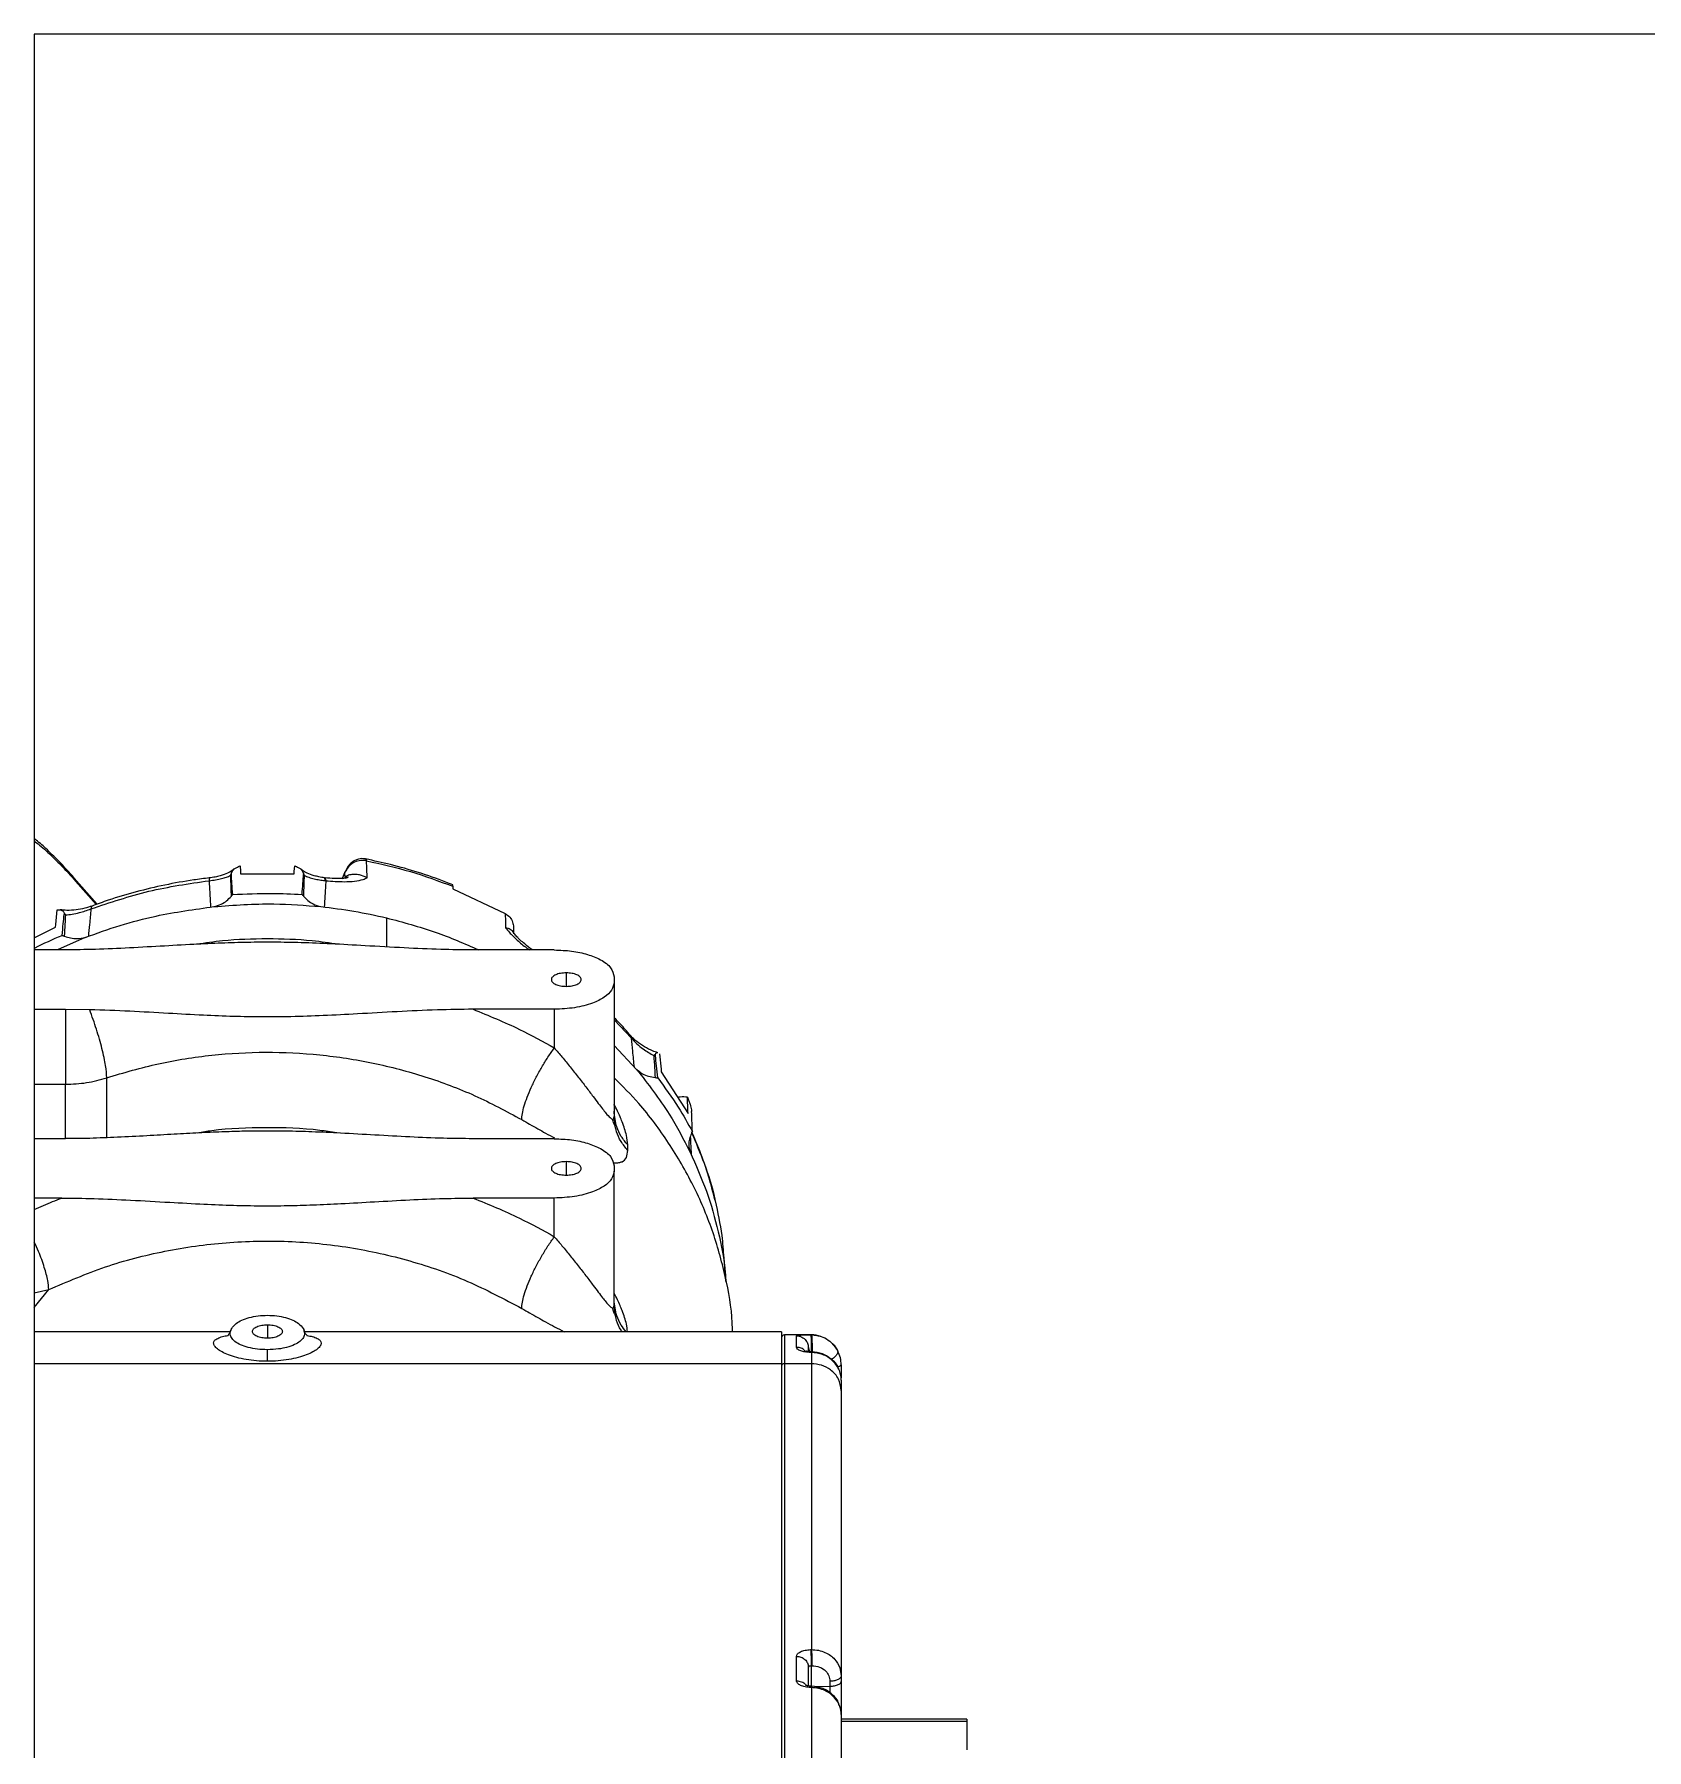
# Model space of a CAD drawing. Header units: millimetres. Extents: x 169 to 14583, y -399 to 10804.
# Drawn here: x 7082.3 to 7352, y 2912.3 to 3199.2 of the extents above; entities that cross this region are included whole.
import ezdxf

# ---------------------------------------------------------------- set-up
doc = ezdxf.new("R2010")
doc.units = ezdxf.units.MM
doc.header["$LTSCALE"] = 35

msp = doc.modelspace()

# ---------------------------------------------------------------- linework, layer by layer
at = {"color": 7, "linetype": 'Continuous', "lineweight": 18}
for p, q in [((7515.279, 3199.159), (7082.279, 3199.159)), ((7082.279, 3199.159), (7082.279, 2595.469)), ((7116.702, 3060.076), (7116.779, 3059.153)), ((7116.779, 3059.153), (7116.779, 3058.734)), ((7116.779, 3058.734), (7125.779, 3058.734)), ((7125.779, 3059.153), (7125.856, 3060.076)), ((7125.779, 3058.734), (7125.779, 3059.153)), ((7133.978, 3058.38), (7133.708, 3057.891)), ((7133.887, 3058.147), (7134.235, 3058.96)), ((7134.102, 3058.649), (7133.985, 3058.391)), ((7134.235, 3058.96), (7134.432, 3059.28)), ((7134.539, 3059.616), (7134.255, 3058.988)), ((7134.258, 3058.126), (7134.527, 3058.385)), ((7134.583, 3059.593), (7134.432, 3059.28)), ((7088.954, 3058.035), (7089.198, 3057.531)), ((7092.801, 3053.682), (7088.963, 3058.059)), ((7089.198, 3057.531), (7092.627, 3053.62)), ((7130.85, 3057.996), (7130.918, 3058.083)), ((7130.918, 3058.083), (7131.048, 3057.611)), ((7152.279, 3056.686), (7152.279, 3056.226)), ((7152.279, 3056.226), (7161.044, 3052.117)), ((7085.854, 3050.288), (7086.127, 3052.748)), ((7082.279, 3048.031), (7085.836, 3049.864)), ((7085.836, 3049.864), (7085.854, 3050.288)), ((7141.208, 3051.394), (7141.208, 3046.536)), ((7162.516, 3048.717), (7162.479, 3049.893)), ((7090.783, 3048.116), (7086.144, 3046.029)), ((7086.884, 3046.029), (7082.279, 3046.029)), ((7169.279, 3046.029), (7155.673, 3046.029)), ((7171.279, 3042.195), (7171.279, 3039.94)), ((7179.279, 3041.519), (7179.279, 3040.617)), ((7179.279, 3040.617), (7179.279, 3018.176)), ((7087.515, 3036.083), (7082.279, 3036.083)), ((7091.552, 3036.039), (7087.515, 3036.083)), ((7169.279, 3036.106), (7155.673, 3036.106)), ((7169.279, 3036.106), (7169.279, 3029.641)), ((7179.279, 3034.355), (7182.184, 3031.259)), ((7179.279, 3030.074), (7183.041, 3026.053)), ((7186.859, 3028.659), (7187.137, 3026.067)), ((7094.405, 3014.627), (7094.405, 3024.656)), ((7187.137, 3026.067), (7187.167, 3025.632)), ((7187.167, 3025.632), (7191.667, 3018.676)), ((7082.279, 3023.563), (7087.515, 3023.563)), ((7087.515, 3014.478), (7087.515, 3023.563)), ((7191.637, 3019.111), (7191.555, 3021.4)), ((7191.637, 3019.111), (7191.448, 3019.014)), ((7191.667, 3018.676), (7191.637, 3019.111)), ((7082.279, 3014.478), (7087.515, 3014.478)), ((7091.552, 3014.522), (7087.515, 3014.478)), ((7169.279, 3014.455), (7155.673, 3014.455)), ((7181.551, 3012.511), (7181.551, 3013.414)), ((7171.279, 3010.621), (7171.279, 3008.366)), ((7179.279, 3009.945), (7179.279, 3009.043)), ((7179.279, 2986.603), (7179.279, 3009.043)), ((7086.884, 3004.532), (7082.279, 3004.532)), ((7169.279, 3004.532), (7155.673, 3004.532)), ((7169.279, 2998.067), (7169.279, 3004.532)), ((7197.997, 2990.572), (7197.689, 2994.533)), ((7082.279, 2986.208), (7084.705, 2989.217)), ((7082.279, 2988.659), (7084.705, 2989.217)), ((7115.053, 2982.183), (7082.279, 2982.183)), ((7121.279, 2983.346), (7121.279, 2981.091)), ((7207.279, 2982.183), (7127.501, 2982.183)), ((7212.279, 2981.659), (7207.779, 2981.659)), ((7207.779, 2981.528), (7207.779, 2981.498)), ((7212.279, 2981.654), (7213.22, 2981.532)), ((7211.779, 2979.505), (7211.906, 2979.023)), ((7212.148, 2978.713), (7212.183, 2978.824)), ((7212.279, 2978.711), (7212.279, 2976.829)), ((7212.324, 2978.808), (7212.315, 2978.83)), ((7207.279, 2976.816), (7082.279, 2976.816)), ((7207.279, 2976.816), (7207.279, 2873.222)), ((7207.779, 2976.829), (7207.779, 2873.222)), ((7212.279, 2976.829), (7207.779, 2976.829)), ((7212.279, 2976.829), (7212.279, 2929.017)), ((7217.279, 2976.663), (7217.279, 2974.444)), ((7217.279, 2972.366), (7217.279, 2924.625)), ((7209.779, 2923.805), (7209.779, 2927.888)), ((7212.148, 2929.014), (7212.279, 2929.017)), ((7212.383, 2926.331), (7212.252, 2926.328)), ((7212.252, 2926.328), (7212.252, 2922.919)), ((7211.779, 2922.933), (7211.779, 2926.103)), ((7215.383, 2923.725), (7215.383, 2922.832)), ((7217.037, 2925.991), (7217.279, 2924.625)), ((7217.279, 2924.625), (7217.279, 2923.733)), ((7212.148, 2922.679), (7212.185, 2922.871)), ((7212.279, 2922.676), (7212.148, 2922.679)), ((7212.279, 2922.676), (7212.279, 2888.422)), ((7215.383, 2922.832), (7212.894, 2922.773)), ((7215.383, 2922.832), (7215.383, 2921.659)), ((7217.279, 2918.143), (7217.279, 2884.03)), ((7238.279, 2917.368), (7217.279, 2917.368)), ((7217.279, 2917.046), (7238.279, 2917.046)), ((7238.279, 2917.046), (7238.279, 2912.279))]:
    msp.add_line(p, q, dxfattribs=at)
at = {"color": 7, "linetype": 'Continuous', "lineweight": 18, "flags": 128}
for points in [[(7137.957, 3058.101), (7137.906, 3059.689), (7137.866, 3060.936)], [(7161.044, 3052.117), (7161.085, 3050.791), (7161.118, 3049.75)], [(7212.148, 2981.654), (7212.221, 2981.654), (7212.279, 2981.654)], [(7212.279, 2978.711), (7212.205, 2978.712), (7212.148, 2978.713)], [(7216.536, 2979.288), (7216.169, 2979.808), (7215.794, 2980.222)]]:
    msp.add_lwpolyline(points, dxfattribs=at)
at = {"color": 7, "linetype": 'Continuous', "lineweight": 18}
for centre, radius, start, end in [((7207.779, 2981.166), 0.5, 90, 180), ((7212.279, 2976.666), 5, 71.4874, 90), ((7212.279, 2976.666), 5, 25.54499, 31.62529)]:
    msp.add_arc(centre, radius, start, end, dxfattribs=at)
for points, knots in [([(7088.973, 3058.05), (7088.107, 3059.012), (7086.497, 3060.798), (7084.302, 3062.914), (7082.948, 3064.141), (7082.318, 3064.621), (7082.279, 3064.651)], [0, 0, 0, 0, 0.3810198, 0.7081941, 0.9817633, 1, 1, 1, 1]), ([(7082.279, 3064.204), (7082.322, 3064.176), (7082.983, 3063.75), (7084.524, 3062.376), (7086.8, 3060.198), (7088.398, 3058.421), (7089.198, 3057.531)], [0, 0, 0, 0, 0.0230195, 0.3471354, 0.6730723, 1, 1, 1, 1]), ([(7137.789, 3061.2), (7137.731, 3061.217), (7137.317, 3061.345), (7136.652, 3061.273), (7135.904, 3061.015), (7135.351, 3060.661), (7134.853, 3060.175), (7134.626, 3059.762), (7134.509, 3059.551)], [0, 0, 0, 0, 0.0452956, 0.3271348, 0.4809149, 0.6452078, 0.8187584, 1, 1, 1, 1]), ([(7152.282, 3056.925), (7151.897, 3057.081), (7150.02, 3057.84), (7146.559, 3059.016), (7142.077, 3060.307), (7139.093, 3060.942), (7137.702, 3061.238)], [0, 0, 0, 0, 0.08232447, 0.40174745, 0.72123424, 1, 1, 1, 1]), ([(7137.866, 3060.936), (7137.86, 3061.09), (7137.853, 3061.27), (7137.794, 3061.199), (7137.785, 3061.189)], [0, 0, 0, 0, 0.8522069, 1, 1, 1, 1]), ([(7111.509, 3057.609), (7111.887, 3057.655), (7112.669, 3057.75), (7113.651, 3057.962), (7114.478, 3058.204), (7114.873, 3058.381), (7115.077, 3058.472)], [0, 0, 0, 0, 0.2242673, 0.4647417, 0.7244412, 1, 1, 1, 1]), ([(7111.576, 3058.074), (7111.576, 3058.074), (7111.525, 3058.167), (7111.517, 3057.888), (7111.509, 3057.609)], [0, 0, 0, 0, 0.0007273, 1, 1, 1, 1]), ([(7115.671, 3059.523), (7115.58, 3059.45), (7115.335, 3059.253), (7114.614, 3058.855), (7113.6, 3058.474), (7112.522, 3058.206), (7111.896, 3058.119), (7111.576, 3058.074)], [0, 0, 0, 0, 0.1491068, 0.4026944, 0.6860122, 0.8392358, 1, 1, 1, 1]), ([(7115.274, 3058.926), (7115.233, 3058.844), (7115.159, 3058.699), (7115.102, 3058.541), (7115.077, 3058.472)], [0, 0, 0, 0, 0.56, 1, 1, 1, 1]), ([(7115.077, 3058.472), (7115.107, 3058.508), (7115.162, 3058.571), (7115.218, 3058.633), (7115.243, 3058.661)], [0, 0, 0, 0, 0.5596346, 1, 1, 1, 1]), ([(7115.077, 3058.472), (7115.101, 3057.822), (7115.144, 3056.662), (7115.189, 3055.5), (7115.208, 3054.989)], [0, 0, 0, 0, 0.56, 1, 1, 1, 1]), ([(7115.243, 3058.661), (7115.242, 3058.71), (7115.241, 3058.798), (7115.264, 3058.887), (7115.274, 3058.926)], [0, 0, 0, 0, 0.5644904, 1, 1, 1, 1]), ([(7115.476, 3055.299), (7115.431, 3055.918), (7115.351, 3057.039), (7115.276, 3058.159), (7115.243, 3058.661)], [0, 0, 0, 0, 0.5526918, 1, 1, 1, 1]), ([(7115.274, 3058.926), (7115.386, 3059.146), (7115.549, 3059.465), (7116.137, 3059.848), (7116.508, 3059.998), (7116.702, 3060.076)], [0, 0, 0, 0, 0.5140245, 0.7460516, 1, 1, 1, 1]), ([(7125.856, 3060.076), (7126.051, 3059.997), (7126.425, 3059.846), (7127.01, 3059.463), (7127.172, 3059.144), (7127.283, 3058.926)], [0, 0, 0, 0, 0.2557728, 0.4894538, 1, 1, 1, 1]), ([(7130.819, 3058.094), (7130.51, 3058.141), (7129.905, 3058.234), (7128.871, 3058.503), (7127.9, 3058.877), (7127.209, 3059.263), (7126.973, 3059.453), (7126.886, 3059.523)], [0, 0, 0, 0, 0.1610414, 0.3146051, 0.5986155, 0.8527273, 1, 1, 1, 1]), ([(7127.081, 3055.299), (7127.126, 3055.921), (7127.207, 3057.041), (7127.281, 3058.162), (7127.314, 3058.661)], [0, 0, 0, 0, 0.5549095, 1, 1, 1, 1]), ([(7127.283, 3058.926), (7127.295, 3058.876), (7127.317, 3058.787), (7127.315, 3058.7), (7127.314, 3058.661)], [0, 0, 0, 0, 0.5554376, 1, 1, 1, 1]), ([(7127.481, 3058.472), (7127.448, 3058.56), (7127.391, 3058.717), (7127.316, 3058.862), (7127.283, 3058.926)], [0, 0, 0, 0, 0.56, 1, 1, 1, 1]), ([(7127.314, 3058.661), (7127.346, 3058.626), (7127.402, 3058.564), (7127.457, 3058.5), (7127.481, 3058.472)], [0, 0, 0, 0, 0.560364, 1, 1, 1, 1]), ([(7127.349, 3054.989), (7127.374, 3055.64), (7127.418, 3056.801), (7127.462, 3057.962), (7127.481, 3058.472)], [0, 0, 0, 0, 0.56, 1, 1, 1, 1]), ([(7127.481, 3058.472), (7127.702, 3058.374), (7128.131, 3058.182), (7128.994, 3057.941), (7129.929, 3057.748), (7130.587, 3057.665), (7130.906, 3057.624)], [0, 0, 0, 0, 0.30659376, 0.59349763, 0.80279559, 1, 1, 1, 1]), ([(7134.527, 3058.385), (7134.431, 3058.338), (7134.278, 3058.262), (7134.24, 3058.517), (7134.237, 3058.812), (7134.235, 3058.96)], [0, 0, 0, 0, 0.4516482, 0.7233051, 1, 1, 1, 1]), ([(7134.321, 3057.958), (7134.454, 3058.076), (7134.614, 3058.217), (7134.79, 3058.232), (7134.793, 3058.212), (7134.758, 3058.18), (7134.684, 3058.138), (7134.582, 3058.1), (7134.54, 3058.084)], [0, 0, 0, 0, 0.5669691, 0.6790381, 0.7707194, 0.8262877, 0.9294554, 1, 1, 1, 1]), ([(7137.866, 3060.936), (7137.539, 3060.971), (7136.855, 3061.044), (7135.829, 3060.743), (7134.937, 3060.148), (7134.598, 3059.565), (7134.432, 3059.28)], [0, 0, 0, 0, 0.2335636, 0.4880774, 0.7491222, 1, 1, 1, 1]), ([(7137.957, 3058.101), (7137.531, 3058.29), (7136.823, 3058.605), (7135.889, 3058.675), (7135.071, 3058.616), (7134.733, 3058.473), (7134.527, 3058.385)], [0, 0, 0, 0, 0.2805412, 0.4672329, 0.673991, 1, 1, 1, 1]), ([(7111.576, 3058.074), (7110.699, 3057.965), (7108.193, 3057.654), (7104.096, 3056.921), (7099.326, 3055.788), (7095.274, 3054.581), (7092.841, 3053.703), (7091.934, 3053.376)], [0, 0, 0, 0, 0.1304275, 0.3723783, 0.6143591, 0.8563232, 1, 1, 1, 1]), ([(7111.509, 3057.609), (7111.557, 3056.782), (7111.643, 3055.305), (7111.734, 3053.828), (7111.774, 3053.179)], [0, 0, 0, 0, 0.5599987, 1, 1, 1, 1]), ([(7115.208, 3054.989), (7115.257, 3055.048), (7115.344, 3055.153), (7115.435, 3055.254), (7115.476, 3055.299)], [0, 0, 0, 0, 0.5599958, 1, 1, 1, 1]), ([(7115.476, 3055.299), (7117.643, 3055.401), (7121.512, 3055.584), (7125.38, 3055.386), (7127.081, 3055.299)], [0, 0, 0, 0, 0.55997334, 1, 1, 1, 1]), ([(7127.081, 3055.299), (7127.133, 3055.242), (7127.224, 3055.141), (7127.311, 3055.036), (7127.349, 3054.989)], [0, 0, 0, 0, 0.5599958, 1, 1, 1, 1]), ([(7130.779, 3058.069), (7130.806, 3058.062), (7130.868, 3058.047), (7130.893, 3057.777), (7130.906, 3057.624)], [0, 0, 0, 0, 0.4334828, 1, 1, 1, 1]), ([(7131.048, 3057.611), (7131, 3056.778), (7130.915, 3055.3), (7130.823, 3053.823), (7130.783, 3053.179)], [0, 0, 0, 0, 0.56368454, 1, 1, 1, 1]), ([(7130.906, 3057.624), (7130.933, 3057.621), (7130.98, 3057.616), (7131.027, 3057.612), (7131.048, 3057.611)], [0, 0, 0, 0, 0.56066666, 1, 1, 1, 1]), ([(7134.54, 3058.083), (7134.532, 3058.081), (7134.514, 3058.077), (7134.253, 3058.024), (7133.617, 3057.963), (7132.445, 3057.955), (7131.456, 3058.038), (7130.916, 3058.083)], [0, 0, 0, 0, 0.07732, 0.1717318, 0.3942422, 0.6696874, 1, 1, 1, 1]), ([(7131.048, 3057.611), (7132.1, 3057.527), (7133.809, 3057.391), (7135.887, 3057.513), (7137.188, 3057.741), (7137.744, 3058.001), (7137.957, 3058.101)], [0, 0, 0, 0, 0.3816169, 0.6201522, 0.8545598, 1, 1, 1, 1]), ([(7152.279, 3056.686), (7152.279, 3056.834), (7152.28, 3056.996), (7152.279, 3056.924), (7152.279, 3056.918)], [0, 0, 0, 0, 0.9074463, 1, 1, 1, 1]), ([(7086.127, 3052.748), (7086.283, 3052.751), (7086.584, 3052.756), (7087.053, 3052.628), (7087.177, 3052.39), (7087.262, 3052.227)], [0, 0, 0, 0, 0.2527534, 0.4866422, 1, 1, 1, 1]), ([(7091.932, 3053.375), (7091.531, 3053.241), (7090.66, 3052.95), (7089.181, 3052.695), (7087.752, 3052.61), (7086.972, 3052.71), (7086.611, 3052.756)], [0, 0, 0, 0, 0.2124441, 0.4622826, 0.7511549, 1, 1, 1, 1]), ([(7087.541, 3051.887), (7087.89, 3051.924), (7088.565, 3051.994), (7089.686, 3052.23), (7090.777, 3052.529), (7091.435, 3052.769), (7091.755, 3052.885)], [0, 0, 0, 0, 0.3075183, 0.5944181, 0.8031261, 1, 1, 1, 1]), ([(7090.783, 3048.116), (7092.723, 3048.813), (7096.6, 3050.205), (7103.775, 3052.09), (7109.089, 3052.823), (7112.337, 3053.271)], [0, 0, 0, 0, 0.2801882, 0.5600267, 1, 1, 1, 1]), ([(7091.755, 3052.885), (7091.675, 3052.022), (7091.533, 3050.49), (7091.386, 3048.957), (7091.322, 3048.288)], [0, 0, 0, 0, 0.5636927, 1, 1, 1, 1]), ([(7091.947, 3053.343), (7091.903, 3053.331), (7091.79, 3053.299), (7091.768, 3053.042), (7091.755, 3052.885)], [0, 0, 0, 0, 0.3871903, 1, 1, 1, 1]), ([(7112.337, 3053.271), (7112.746, 3053.389), (7113.51, 3053.612), (7114.492, 3054.219), (7114.97, 3054.732), (7115.208, 3054.989)], [0, 0, 0, 0, 0.3644277, 0.6822457, 1, 1, 1, 1]), ([(7112.337, 3053.271), (7115.677, 3053.521), (7121.641, 3053.967), (7127.598, 3053.483), (7130.22, 3053.271)], [0, 0, 0, 0, 0.5598669, 1, 1, 1, 1]), ([(7127.349, 3054.989), (7127.575, 3054.744), (7128.028, 3054.255), (7128.996, 3053.633), (7129.777, 3053.402), (7130.22, 3053.271)], [0, 0, 0, 0, 0.3023538, 0.6046314, 1, 1, 1, 1]), ([(7086.928, 3048.472), (7086.995, 3049.12), (7087.114, 3050.289), (7087.229, 3051.455), (7087.279, 3051.973)], [0, 0, 0, 0, 0.5549606, 1, 1, 1, 1]), ([(7087.262, 3052.227), (7087.271, 3052.183), (7087.288, 3052.103), (7087.282, 3052.013), (7087.279, 3051.973)], [0, 0, 0, 0, 0.5554029, 1, 1, 1, 1]), ([(7087.541, 3051.887), (7087.491, 3051.956), (7087.403, 3052.077), (7087.305, 3052.181), (7087.262, 3052.227)], [0, 0, 0, 0, 0.56, 1, 1, 1, 1]), ([(7087.279, 3051.973), (7087.329, 3051.958), (7087.416, 3051.93), (7087.503, 3051.9), (7087.541, 3051.887)], [0, 0, 0, 0, 0.560335, 1, 1, 1, 1]), ([(7087.333, 3048.323), (7087.372, 3048.989), (7087.442, 3050.178), (7087.511, 3051.365), (7087.541, 3051.887)], [0, 0, 0, 0, 0.56, 1, 1, 1, 1]), ([(7141.208, 3051.394), (7143.956, 3050.665), (7149.268, 3049.256), (7154.242, 3047.08), (7156.643, 3046.029)], [0, 0, 0, 0, 0.5174716, 1, 1, 1, 1]), ([(7161.044, 3052.117), (7161.32, 3051.929), (7161.879, 3051.547), (7162.357, 3050.717), (7162.42, 3050.129), (7162.45, 3049.857)], [0, 0, 0, 0, 0.342524, 0.6958055, 1, 1, 1, 1]), ([(7161.118, 3049.75), (7161.401, 3049.688), (7161.878, 3049.584), (7162.111, 3049.351), (7162.205, 3049.256)], [0, 0, 0, 0, 0.5943557, 1, 1, 1, 1]), ([(7161.118, 3049.75), (7161.325, 3049.488), (7161.855, 3048.817), (7163.067, 3047.665), (7164.242, 3046.653), (7164.958, 3046.143), (7165.117, 3046.029)], [0, 0, 0, 0, 0.2154796, 0.5523794, 0.9006027, 1, 1, 1, 1]), ([(7082.279, 3046.288), (7082.319, 3046.311), (7083.806, 3047.137), (7085.389, 3047.814), (7086.928, 3048.472)], [0, 0, 0, 0, 0.0274532, 1, 1, 1, 1]), ([(7155.673, 3046.029), (7153.878, 3046.049), (7150.035, 3046.09), (7144.019, 3046.37), (7137.898, 3046.718), (7132.161, 3047.041), (7127.078, 3047.247), (7122.419, 3047.334), (7117.979, 3047.305), (7113.509, 3047.176), (7108.653, 3046.947), (7103.269, 3046.639), (7097.548, 3046.318), (7092.055, 3046.081), (7088.519, 3046.046), (7086.884, 3046.029)], [0, 0, 0, 0, 0.0779882, 0.166883, 0.2624896, 0.3459943, 0.4179748, 0.48409, 0.5484442, 0.6107069, 0.6785724, 0.7605013, 0.8464207, 0.9289943, 1, 1, 1, 1]), ([(7086.928, 3048.472), (7087.004, 3048.446), (7087.141, 3048.399), (7087.274, 3048.346), (7087.333, 3048.323)], [0, 0, 0, 0, 0.55999576, 1, 1, 1, 1]), ([(7087.333, 3048.323), (7087.666, 3048.212), (7088.333, 3047.99), (7089.52, 3047.884), (7090.326, 3048.032), (7090.783, 3048.116)], [0, 0, 0, 0, 0.3023524, 0.6046287, 1, 1, 1, 1]), ([(7133.153, 3046.972), (7131.693, 3047.183), (7127.765, 3047.749), (7121.279, 3047.934), (7114.803, 3047.749), (7110.885, 3047.185), (7109.436, 3046.976)], [0, 0, 0, 0, 0.1859965, 0.5006687, 0.8153409, 1, 1, 1, 1]), ([(7165.579, 3046.029), (7165.552, 3046.048), (7165.117, 3046.356), (7164.427, 3046.926), (7163.639, 3047.62), (7163.127, 3048.122), (7162.709, 3048.583), (7162.396, 3048.974), (7162.249, 3049.205), (7162.235, 3049.259), (7162.231, 3049.277)], [0, 0, 0, 0, 0.0183557, 0.2971153, 0.4912753, 0.6196728, 0.7678204, 0.8553191, 0.952378, 1, 1, 1, 1]), ([(7169.279, 3046.029), (7170.256, 3045.992), (7172.21, 3045.916), (7174.896, 3045.325), (7177.212, 3044.385), (7178.931, 3043.077), (7179.163, 3042.038), (7179.279, 3041.519)], [0, 0, 0, 0, 0.1867813, 0.3735626, 0.560344, 0.780172, 1, 1, 1, 1]), ([(7171.279, 3042.195), (7170.951, 3042.178), (7170.297, 3042.144), (7169.465, 3041.884), (7168.909, 3041.511), (7168.714, 3041.068), (7168.909, 3040.624), (7169.465, 3040.252), (7170.297, 3039.991), (7170.951, 3039.957), (7171.279, 3039.94)], [0, 0, 0, 0, 0.125, 0.25, 0.375, 0.5, 0.625, 0.75, 0.875, 1, 1, 1, 1]), ([(7171.279, 3039.94), (7171.606, 3039.957), (7172.26, 3039.991), (7173.092, 3040.252), (7173.648, 3040.624), (7173.844, 3041.068), (7173.648, 3041.511), (7173.092, 3041.884), (7172.26, 3042.144), (7171.606, 3042.178), (7171.279, 3042.195)], [0, 0, 0, 0, 0.125, 0.25, 0.375, 0.5, 0.625, 0.75, 0.875, 1, 1, 1, 1]), ([(7179.279, 3040.617), (7179.195, 3040.176), (7179.029, 3039.294), (7177.717, 3038.083), (7175.632, 3037.038), (7172.733, 3036.263), (7170.43, 3036.158), (7169.279, 3036.106)], [0, 0, 0, 0, 0.1867813, 0.3735626, 0.560344, 0.780172, 1, 1, 1, 1]), ([(7155.673, 3036.106), (7153.684, 3036.082), (7149.434, 3036.032), (7142.997, 3035.709), (7136.645, 3035.341), (7130.739, 3035.028), (7125.377, 3034.839), (7120.371, 3034.798), (7115.481, 3034.887), (7110.291, 3035.1), (7104.508, 3035.421), (7098.184, 3035.797), (7093.787, 3035.957), (7091.552, 3036.039)], [0, 0, 0, 0, 0.0926534, 0.1979836, 0.3014512, 0.3910453, 0.4750004, 0.5518651, 0.6241261, 0.7028802, 0.7945819, 0.8955341, 1, 1, 1, 1]), ([(7155.673, 3036.106), (7158.299, 3035.043), (7162.988, 3033.143), (7167.356, 3030.711), (7169.279, 3029.641)], [0, 0, 0, 0, 0.55988596, 1, 1, 1, 1]), ([(7182.012, 3031.724), (7181.466, 3032.361), (7180.592, 3033.379), (7179.637, 3034.336), (7179.279, 3034.695)], [0, 0, 0, 0, 0.6245725, 1, 1, 1, 1]), ([(7169.279, 3029.641), (7169.71, 3029.136), (7170.631, 3028.056), (7171.968, 3026.43), (7173.306, 3024.75), (7174.589, 3023.084), (7175.701, 3021.614), (7176.613, 3020.391), (7177.317, 3019.47), (7177.985, 3018.627), (7178.49, 3018.064), (7178.845, 3017.778), (7179.065, 3017.683), (7179.241, 3017.745), (7179.266, 3018.036), (7179.279, 3018.176)], [0, 0, 0, 0, 0.0883128, 0.188898, 0.2939876, 0.4019572, 0.5134355, 0.5981588, 0.6735663, 0.7384662, 0.8305454, 0.8699486, 0.9053545, 0.9545075, 1, 1, 1, 1]), ([(7182.184, 3031.259), (7182.169, 3031.437), (7182.153, 3031.627), (7182.014, 3031.713), (7182.005, 3031.718)], [0, 0, 0, 0, 0.937741, 1, 1, 1, 1]), ([(7186.585, 3028.842), (7186.293, 3028.938), (7185.562, 3029.18), (7184.347, 3029.795), (7183.254, 3030.535), (7182.478, 3031.211), (7182.166, 3031.555), (7182.01, 3031.727)], [0, 0, 0, 0, 0.1790966, 0.4483623, 0.7224822, 0.8608568, 1, 1, 1, 1]), ([(7182.67, 3026.443), (7182.579, 3027.337), (7182.415, 3028.945), (7182.255, 3030.548), (7182.184, 3031.259)], [0, 0, 0, 0, 0.5563137, 1, 1, 1, 1]), ([(7182.184, 3031.259), (7182.475, 3030.945), (7183.079, 3030.29), (7184.415, 3029.226), (7185.334, 3028.697), (7185.916, 3028.362)], [0, 0, 0, 0, 0.2522202, 0.5258037, 1, 1, 1, 1]), ([(7186.201, 3028.566), (7186.148, 3028.533), (7186.054, 3028.474), (7185.958, 3028.396), (7185.916, 3028.362)], [0, 0, 0, 0, 0.56, 1, 1, 1, 1]), ([(7185.916, 3028.362), (7185.959, 3027.677), (7186.035, 3026.455), (7186.111, 3025.232), (7186.144, 3024.693)], [0, 0, 0, 0, 0.56, 1, 1, 1, 1]), ([(7185.916, 3028.362), (7185.969, 3028.354), (7186.065, 3028.34), (7186.161, 3028.324), (7186.203, 3028.317)], [0, 0, 0, 0, 0.5596342, 1, 1, 1, 1]), ([(7186.203, 3028.317), (7186.199, 3028.369), (7186.192, 3028.461), (7186.198, 3028.534), (7186.201, 3028.566)], [0, 0, 0, 0, 0.5644904, 1, 1, 1, 1]), ([(7186.201, 3028.566), (7186.232, 3028.725), (7186.274, 3028.936), (7186.506, 3028.816), (7186.564, 3028.786)], [0, 0, 0, 0, 0.75233539, 1, 1, 1, 1]), ([(7186.578, 3024.641), (7186.508, 3025.32), (7186.381, 3026.547), (7186.258, 3027.77), (7186.203, 3028.317)], [0, 0, 0, 0, 0.5526918, 1, 1, 1, 1]), ([(7199.077, 2982.183), (7199.069, 2982.685), (7199.021, 2985.795), (7197.963, 2991.521), (7195.846, 2999.226), (7192.651, 3006.71), (7188.515, 3013.799), (7184.071, 3019.848), (7180.683, 3023.245), (7179.279, 3024.653)], [0, 0, 0, 0, 0.0321015, 0.1988778, 0.369054, 0.5392302, 0.7094064, 0.8795826, 1, 1, 1, 1]), ([(7183.041, 3026.053), (7184.953, 3023.597), (7188.368, 3019.21), (7190.878, 3014.364), (7191.982, 3012.231)], [0, 0, 0, 0, 0.55986688, 1, 1, 1, 1]), ([(7183.041, 3026.053), (7183.36, 3025.797), (7183.958, 3025.317), (7185.038, 3024.862), (7185.775, 3024.749), (7186.144, 3024.693)], [0, 0, 0, 0, 0.3644277, 0.6822457, 1, 1, 1, 1]), ([(7186.144, 3024.693), (7186.225, 3024.685), (7186.37, 3024.67), (7186.515, 3024.65), (7186.578, 3024.641)], [0, 0, 0, 0, 0.5599958, 1, 1, 1, 1]), ([(7186.578, 3024.641), (7187.761, 3023.018), (7189.873, 3020.118), (7191.615, 3017.03), (7192.381, 3015.671)], [0, 0, 0, 0, 0.5599733, 1, 1, 1, 1]), ([(7191.555, 3021.4), (7191.167, 3021.432), (7190.679, 3021.472), (7190.059, 3021.377), (7189.932, 3021.357)], [0, 0, 0, 0, 0.7949147, 1, 1, 1, 1]), ([(7191.555, 3021.4), (7191.639, 3021.188), (7191.801, 3020.78), (7192.059, 3020.003), (7192.146, 3019.577), (7192.206, 3019.284)], [0, 0, 0, 0, 0.2527517, 0.486638, 1, 1, 1, 1]), ([(7181.551, 3013.414), (7181.512, 3013.929), (7181.452, 3014.724), (7181.057, 3016.108), (7180.682, 3017.156), (7180.266, 3018.164), (7179.826, 3019.117), (7179.489, 3019.805), (7179.286, 3020.178), (7179.279, 3020.191)], [0, 0, 0, 0, 0.296746, 0.4577352, 0.6259456, 0.7384271, 0.8615814, 0.995115, 1, 1, 1, 1]), ([(7181.551, 3013.414), (7181.173, 3013.877), (7180.417, 3014.803), (7179.512, 3016.707), (7179.367, 3018.179), (7179.279, 3019.079)], [0, 0, 0, 0, 0.28027991, 0.56055982, 1, 1, 1, 1]), ([(7181.551, 3012.511), (7181.156, 3012.999), (7180.376, 3013.96), (7179.496, 3015.875), (7179.36, 3017.318), (7179.279, 3018.176)], [0, 0, 0, 0, 0.2945073, 0.5803274, 1, 1, 1, 1]), ([(7192.206, 3019.284), (7192.214, 3019.224), (7192.23, 3019.116), (7192.236, 3019.026), (7192.238, 3018.987)], [0, 0, 0, 0, 0.555438, 1, 1, 1, 1]), ([(7192.381, 3015.671), (7192.355, 3016.283), (7192.309, 3017.386), (7192.26, 3018.494), (7192.238, 3018.987)], [0, 0, 0, 0, 0.5549095, 1, 1, 1, 1]), ([(7155.673, 3014.455), (7154.023, 3014.472), (7150.495, 3014.507), (7145.026, 3014.745), (7139.297, 3015.063), (7133.845, 3015.378), (7128.887, 3015.608), (7124.475, 3015.733), (7120.562, 3015.755), (7116.971, 3015.704), (7113.485, 3015.595), (7109.711, 3015.426), (7105.544, 3015.196), (7101.002, 3014.935), (7096.294, 3014.681), (7093.099, 3014.574), (7091.552, 3014.522)], [0, 0, 0, 0, 0.07689215, 0.16433366, 0.25572645, 0.34582134, 0.42036173, 0.48789019, 0.55168108, 0.60253425, 0.65522981, 0.71443597, 0.77917012, 0.85078008, 0.92772918, 1, 1, 1, 1]), ([(7132.858, 3015.415), (7131.921, 3015.57), (7128.016, 3016.217), (7121.007, 3016.355), (7114.151, 3016.187), (7110.401, 3015.547), (7109.617, 3015.414)], [0, 0, 0, 0, 0.1223234, 0.5098682, 0.897413, 1, 1, 1, 1]), ([(7163.824, 3017.65), (7164.268, 3017.394), (7165.171, 3016.872), (7166.506, 3016.121), (7167.906, 3015.347), (7168.827, 3014.854), (7169.324, 3014.588)], [0, 0, 0, 0, 0.2326384, 0.473542, 0.7157867, 1, 1, 1, 1]), ([(7179.439, 3016.583), (7179.37, 3016.691), (7179.233, 3016.908), (7179.088, 3017.504), (7179.016, 3017.801)], [0, 0, 0, 0, 0.5006685, 1, 1, 1, 1]), ([(7192.214, 3015.31), (7192.09, 3015.012), (7191.841, 3014.417), (7191.722, 3013.358), (7191.888, 3012.639), (7191.982, 3012.231)], [0, 0, 0, 0, 0.30235245, 0.60462868, 1, 1, 1, 1]), ([(7192.381, 3015.671), (7192.351, 3015.603), (7192.299, 3015.481), (7192.24, 3015.362), (7192.214, 3015.31)], [0, 0, 0, 0, 0.5599958, 1, 1, 1, 1]), ([(7192.222, 3015.502), (7192.951, 3013.791), (7194.501, 3010.152), (7195.751, 3006.295), (7196.155, 3004.16), (7196.174, 3004.06)], [0, 0, 0, 0, 0.45818149, 0.97456717, 1, 1, 1, 1]), ([(7196.155, 3004.214), (7195.811, 3005.552), (7195.097, 3008.327), (7193.78, 3012.128), (7192.713, 3014.546), (7192.25, 3015.594)], [0, 0, 0, 0, 0.3451463, 0.7161632, 1, 1, 1, 1]), ([(7169.279, 3014.455), (7170.256, 3014.418), (7172.21, 3014.343), (7174.896, 3013.751), (7177.212, 3012.811), (7178.931, 3011.503), (7179.163, 3010.464), (7179.279, 3009.945)], [0, 0, 0, 0, 0.1867813, 0.3735626, 0.560344, 0.780172, 1, 1, 1, 1]), ([(7179.069, 3010.487), (7179.147, 3010.473), (7179.524, 3010.409), (7180.051, 3010.438), (7180.799, 3010.637), (7181.416, 3011.185), (7181.507, 3012.081), (7181.551, 3012.511)], [0, 0, 0, 0, 0.04913676, 0.23695609, 0.40208861, 0.71249309, 1, 1, 1, 1]), ([(7192.023, 3014.785), (7192.042, 3014.413), (7192.094, 3013.4), (7192.143, 3012.389), (7192.175, 3011.75)], [0, 0, 0, 0, 0.3667283, 1, 1, 1, 1]), ([(7171.279, 3010.621), (7170.951, 3010.604), (7170.297, 3010.571), (7169.465, 3010.31), (7168.909, 3009.937), (7168.714, 3009.494), (7168.909, 3009.05), (7169.465, 3008.678), (7170.297, 3008.417), (7170.951, 3008.383), (7171.279, 3008.366)], [0, 0, 0, 0, 0.125, 0.25, 0.375, 0.5, 0.625, 0.75, 0.875, 1, 1, 1, 1]), ([(7171.279, 3008.366), (7171.606, 3008.383), (7172.26, 3008.417), (7173.092, 3008.678), (7173.648, 3009.05), (7173.844, 3009.494), (7173.648, 3009.937), (7173.092, 3010.31), (7172.26, 3010.571), (7171.606, 3010.604), (7171.279, 3010.621)], [0, 0, 0, 0, 0.125, 0.25, 0.375, 0.5, 0.625, 0.75, 0.875, 1, 1, 1, 1]), ([(7191.982, 3012.231), (7192.951, 3010.06), (7194.888, 3005.724), (7196.763, 2998.927), (7197.789, 2993.958), (7197.924, 2991.257), (7197.943, 2990.882)], [0, 0, 0, 0, 0.3168638, 0.6329501, 0.949041, 1, 1, 1, 1]), ([(7179.279, 3009.043), (7179.195, 3008.602), (7179.029, 3007.72), (7177.717, 3006.509), (7175.632, 3005.464), (7172.733, 3004.689), (7170.43, 3004.584), (7169.279, 3004.532)], [0, 0, 0, 0, 0.1867813, 0.3735626, 0.560344, 0.780172, 1, 1, 1, 1]), ([(7082.279, 3002.621), (7082.793, 3002.854), (7084.302, 3003.541), (7085.858, 3004.138), (7086.884, 3004.532)], [0, 0, 0, 0, 0.34078874, 1, 1, 1, 1]), ([(7086.884, 3004.532), (7088.68, 3004.513), (7092.522, 3004.471), (7098.538, 3004.192), (7104.659, 3003.843), (7110.397, 3003.521), (7115.48, 3003.315), (7120.139, 3003.227), (7124.578, 3003.256), (7129.048, 3003.385), (7133.905, 3003.614), (7139.288, 3003.922), (7145.009, 3004.244), (7150.502, 3004.48), (7154.039, 3004.516), (7155.673, 3004.532)], [0, 0, 0, 0, 0.0779872, 0.1668877, 0.2624943, 0.3459984, 0.4179774, 0.4840917, 0.5484452, 0.6107072, 0.6785717, 0.7604998, 0.8464197, 0.9289949, 1, 1, 1, 1]), ([(7155.673, 3004.532), (7158.299, 3003.469), (7162.988, 3001.569), (7167.356, 2999.137), (7169.279, 2998.067)], [0, 0, 0, 0, 0.55988596, 1, 1, 1, 1]), ([(7196.174, 3004.06), (7196.605, 3002.132), (7197.309, 2998.98), (7197.529, 2995.773), (7197.615, 2994.527)], [0, 0, 0, 0, 0.6112661, 1, 1, 1, 1]), ([(7169.279, 2998.067), (7169.71, 2997.562), (7170.631, 2996.482), (7171.968, 2994.856), (7173.306, 2993.176), (7174.589, 2991.51), (7175.701, 2990.04), (7176.613, 2988.817), (7177.317, 2987.896), (7177.985, 2987.053), (7178.49, 2986.491), (7178.845, 2986.204), (7179.065, 2986.109), (7179.241, 2986.171), (7179.266, 2986.462), (7179.279, 2986.603)], [0, 0, 0, 0, 0.08831282, 0.18889802, 0.29398756, 0.4019572, 0.51343548, 0.59815876, 0.67356625, 0.73846622, 0.8305454, 0.86994858, 0.90535446, 0.95450753, 1, 1, 1, 1]), ([(7084.705, 2989.217), (7084.67, 2989.693), (7084.598, 2990.682), (7083.987, 2992.918), (7083.201, 2995.178), (7082.523, 2996.638), (7082.279, 2997.164)], [0, 0, 0, 0, 0.2623613, 0.5447885, 0.8362155, 1, 1, 1, 1]), ([(7181.507, 2982.183), (7181.474, 2982.592), (7181.419, 2983.282), (7181.056, 2984.536), (7180.683, 2985.582), (7180.266, 2986.59), (7179.826, 2987.543), (7179.489, 2988.232), (7179.286, 2988.604), (7179.279, 2988.617)], [0, 0, 0, 0, 0.2501213, 0.421784, 0.6011464, 0.7210853, 0.8524046, 0.9947913, 1, 1, 1, 1]), ([(7181.293, 2982.183), (7181.008, 2982.535), (7180.348, 2983.353), (7179.516, 2985.135), (7179.369, 2986.606), (7179.279, 2987.505)], [0, 0, 0, 0, 0.2281729, 0.5287448, 1, 1, 1, 1]), ([(7180.624, 2982.183), (7180.559, 2982.268), (7180.126, 2982.835), (7179.516, 2984.312), (7179.367, 2985.748), (7179.279, 2986.603)], [0, 0, 0, 0, 0.0665796, 0.4447413, 1, 1, 1, 1]), ([(7116.053, 2983.549), (7116.348, 2983.747), (7116.938, 2984.145), (7118.222, 2984.582), (7119.692, 2984.862), (7121.279, 2984.957), (7122.865, 2984.862), (7124.336, 2984.582), (7125.619, 2984.145), (7126.209, 2983.747), (7126.504, 2983.549)], [0, 0, 0, 0, 0.1249999, 0.2499999, 0.375, 0.5, 0.625, 0.7500001, 0.8750001, 1, 1, 1, 1]), ([(7163.824, 2986.076), (7164.268, 2985.82), (7165.171, 2985.298), (7166.507, 2984.546), (7167.903, 2983.776), (7169.393, 2982.972), (7170.392, 2982.455), (7170.917, 2982.183)], [0, 0, 0, 0, 0.1768681, 0.3600202, 0.5441917, 0.7602708, 1, 1, 1, 1]), ([(7179.439, 2985.009), (7179.37, 2985.117), (7179.233, 2985.334), (7179.088, 2985.93), (7179.016, 2986.227)], [0, 0, 0, 0, 0.5006685, 1, 1, 1, 1]), ([(7121.279, 2977.233), (7120.67, 2977.248), (7119.455, 2977.276), (7117.713, 2977.508), (7116.118, 2977.851), (7114.756, 2978.292), (7113.656, 2978.786), (7112.865, 2979.302), (7112.379, 2979.81), (7112.225, 2980.289), (7112.396, 2980.72), (7112.92, 2981.086), (7113.667, 2981.369), (7114.366, 2981.495), (7114.675, 2981.551)], [0, 0, 0, 0, 0.0897953, 0.1791846, 0.2669416, 0.353691, 0.436491, 0.5185575, 0.5990547, 0.6796512, 0.7618073, 0.8454803, 0.931499, 1, 1, 1, 1]), ([(7115.147, 2982.461), (7115.138, 2982.405), (7115.092, 2982.107), (7114.829, 2981.756), (7114.626, 2981.548), (7114.673, 2981.548), (7114.687, 2981.548)], [0, 0, 0, 0, 0.1003972, 0.540155, 0.8716728, 1, 1, 1, 1]), ([(7121.279, 2979.172), (7120.714, 2979.189), (7119.591, 2979.225), (7118.052, 2979.523), (7116.75, 2979.96), (7115.783, 2980.537), (7115.176, 2981.212), (7114.998, 2981.962), (7115.239, 2982.77), (7115.771, 2983.279), (7116.053, 2983.549)], [0, 0, 0, 0, 0.1254713, 0.2494845, 0.3675552, 0.4841877, 0.6024063, 0.7232844, 0.8532873, 1, 1, 1, 1]), ([(7121.279, 2981.091), (7120.952, 2981.108), (7120.297, 2981.142), (7119.464, 2981.403), (7118.91, 2981.776), (7118.713, 2982.219), (7118.91, 2982.662), (7119.464, 2983.035), (7120.297, 2983.295), (7120.951, 2983.329), (7121.279, 2983.346)], [0, 0, 0, 0, 0.12502502, 0.2499956, 0.37498807, 0.49998826, 0.62498073, 0.74998092, 0.8748392, 1, 1, 1, 1]), ([(7126.504, 2983.549), (7126.786, 2983.281), (7127.322, 2982.773), (7127.559, 2981.963), (7127.382, 2981.212), (7126.787, 2980.549), (7125.826, 2979.973), (7124.588, 2979.545), (7123.031, 2979.236), (7121.909, 2979.195), (7121.279, 2979.172)], [0, 0, 0, 0, 0.14586668, 0.27675786, 0.39773217, 0.51594548, 0.62572735, 0.75061348, 0.85988271, 1, 1, 1, 1]), ([(7121.279, 2983.346), (7121.606, 2983.329), (7122.26, 2983.295), (7123.093, 2983.035), (7123.647, 2982.662), (7123.844, 2982.219), (7123.647, 2981.776), (7123.093, 2981.403), (7122.261, 2981.142), (7121.606, 2981.108), (7121.279, 2981.091)], [0, 0, 0, 0, 0.125025, 0.2499956, 0.3749881, 0.4999883, 0.6249807, 0.7499809, 0.8748392, 1, 1, 1, 1]), ([(7127.907, 2981.546), (7128.211, 2981.491), (7128.901, 2981.367), (7129.645, 2981.087), (7130.164, 2980.721), (7130.332, 2980.29), (7130.179, 2979.81), (7129.693, 2979.302), (7128.901, 2978.786), (7127.808, 2978.294), (7126.45, 2977.857), (7124.855, 2977.516), (7123.11, 2977.278), (7121.887, 2977.248), (7121.279, 2977.233)], [0, 0, 0, 0, 0.0672172, 0.1528758, 0.2362885, 0.3192557, 0.399989, 0.4806524, 0.5628614, 0.6458362, 0.7313881, 0.8193427, 0.9100937, 1, 1, 1, 1]), ([(7127.881, 2981.541), (7127.893, 2981.541), (7127.941, 2981.54), (7127.744, 2981.735), (7127.475, 2982.088), (7127.424, 2982.397), (7127.414, 2982.462)], [0, 0, 0, 0, 0.1091785, 0.4395396, 0.8813106, 1, 1, 1, 1]), ([(7207.279, 2982.137), (7207.279, 2982.079), (7207.279, 2981.952), (7207.279, 2980.922), (7207.279, 2979.283), (7207.279, 2977.639), (7207.279, 2976.816)], [0, 0, 0, 0, 0.2197336, 0.4795465, 0.7393549, 1, 1, 1, 1]), ([(7207.779, 2981.498), (7207.779, 2981.483), (7207.779, 2981.444), (7207.779, 2979.955), (7207.779, 2977.871), (7207.779, 2976.829)], [0, 0, 0, 0, 0.2312265, 0.6156132, 1, 1, 1, 1]), ([(7209.779, 2981.497), (7209.818, 2981.527), (7209.894, 2981.586), (7210.464, 2981.63), (7211.117, 2981.647), (7211.696, 2981.653), (7211.996, 2981.654), (7212.148, 2981.654)], [0, 0, 0, 0, 0.2786936, 0.5459093, 0.7773637, 0.8876048, 1, 1, 1, 1]), ([(7209.779, 2979.58), (7209.779, 2980.08), (7209.779, 2980.973), (7209.779, 2981.337), (7209.779, 2981.497)], [0, 0, 0, 0, 0.5599409, 1, 1, 1, 1]), ([(7209.779, 2981.497), (7210.082, 2981.457), (7210.697, 2981.375), (7211.363, 2980.801), (7211.722, 2980.139), (7211.76, 2979.708), (7211.779, 2979.505)], [0, 0, 0, 0, 0.28944443, 0.58593545, 0.80500742, 1, 1, 1, 1]), ([(7212.148, 2981.654), (7212.161, 2981.626), (7212.189, 2981.566), (7212.228, 2981.139), (7212.254, 2980.522), (7212.265, 2979.856), (7212.264, 2979.263), (7212.256, 2978.917), (7212.252, 2978.754)], [0, 0, 0, 0, 0.1699334, 0.3620962, 0.5649483, 0.7218555, 0.8683835, 1, 1, 1, 1]), ([(7212.279, 2981.654), (7212.292, 2981.626), (7212.32, 2981.566), (7212.359, 2981.14), (7212.385, 2980.522), (7212.395, 2979.856), (7212.395, 2979.263), (7212.387, 2978.918), (7212.383, 2978.754)], [0, 0, 0, 0, 0.1699232, 0.362082, 0.5649363, 0.7218479, 0.8683804, 1, 1, 1, 1]), ([(7213.22, 2981.532), (7213.339, 2981.519), (7213.906, 2981.459), (7214.828, 2981.007), (7215.926, 2980.202), (7216.418, 2979.444), (7216.675, 2979.049)], [0, 0, 0, 0, 0.079542, 0.3797364, 0.6768578, 1, 1, 1, 1]), ([(7121.279, 2977.233), (7121.279, 2977.345), (7121.279, 2977.577), (7121.279, 2978.203), (7121.279, 2978.801), (7121.279, 2979.172)], [0, 0, 0, 0, 0.2624609, 0.5427168, 1, 1, 1, 1]), ([(7212.148, 2978.713), (7211.84, 2978.732), (7211.218, 2978.77), (7210.439, 2978.98), (7209.89, 2979.266), (7209.816, 2979.474), (7209.779, 2979.58)], [0, 0, 0, 0, 0.2378288, 0.4811771, 0.7360747, 1, 1, 1, 1]), ([(7211.337, 2978.786), (7211.248, 2978.915), (7211.027, 2979.232), (7210.449, 2979.513), (7209.996, 2979.558), (7209.779, 2979.58)], [0, 0, 0, 0, 0.2595121, 0.6441773, 1, 1, 1, 1]), ([(7212.183, 2978.844), (7212.068, 2978.849), (7211.839, 2978.859), (7211.571, 2978.891), (7211.395, 2978.916), (7211.37, 2978.898), (7211.357, 2978.89)], [0, 0, 0, 0, 0.2562113, 0.5108134, 0.7660697, 1, 1, 1, 1]), ([(7211.779, 2978.869), (7211.779, 2978.896), (7211.779, 2979.261), (7211.779, 2979.388), (7211.779, 2979.505)], [0, 0, 0, 0, 0.0721279, 1, 1, 1, 1]), ([(7212.183, 2978.824), (7212.185, 2978.831), (7212.196, 2978.874), (7212.205, 2978.785), (7212.211, 2978.712)], [0, 0, 0, 0, 0.18627297, 1, 1, 1, 1]), ([(7212.315, 2978.83), (7212.313, 2978.834), (7212.303, 2978.864), (7212.29, 2978.783), (7212.279, 2978.711)], [0, 0, 0, 0, 0.10838992, 1, 1, 1, 1]), ([(7217.279, 2974.094), (7217.259, 2974.403), (7217.219, 2975.02), (7216.805, 2976.191), (7215.858, 2977.457), (7214.194, 2978.495), (7212.913, 2978.639), (7212.279, 2978.711)], [0, 0, 0, 0, 0.1301185, 0.2588732, 0.5110844, 0.7580724, 1, 1, 1, 1]), ([(7216.876, 2975.893), (7216.869, 2975.925), (7216.736, 2976.536), (7215.811, 2977.529), (7214.231, 2978.608), (7212.952, 2978.764), (7212.315, 2978.842)], [0, 0, 0, 0, 0.0183204, 0.3480129, 0.6755298, 1, 1, 1, 1]), ([(7216.675, 2979.049), (7216.7, 2978.964), (7216.753, 2978.787), (7216.598, 2978.417), (7216.247, 2977.976), (7215.86, 2977.693), (7215.653, 2977.542)], [0, 0, 0, 0, 0.2205317, 0.4620342, 0.7131738, 1, 1, 1, 1]), ([(7217.273, 2976.626), (7217.248, 2977.039), (7217.198, 2977.857), (7216.874, 2978.553), (7216.714, 2978.898)], [0, 0, 0, 0, 0.505722, 1, 1, 1, 1]), ([(7207.779, 2976.829), (7207.705, 2976.82), (7207.559, 2976.803), (7207.394, 2976.684), (7207.296, 2976.537), (7207.284, 2976.434), (7207.279, 2976.382)], [0, 0, 0, 0, 0.2796193, 0.559237, 0.7796188, 1, 1, 1, 1]), ([(7217.279, 2972.366), (7217.184, 2973.021), (7216.996, 2974.331), (7215.657, 2975.797), (7214.009, 2976.673), (7212.855, 2976.777), (7212.279, 2976.829)], [0, 0, 0, 0, 0.279619, 0.559238, 0.779619, 1, 1, 1, 1]), ([(7217.279, 2976.663), (7217.248, 2976.601), (7217.186, 2976.476), (7216.905, 2976.347), (7216.661, 2976.306), (7216.626, 2976.3)], [0, 0, 0, 0, 0.46118632, 0.92237265, 1, 1, 1, 1]), ([(7217.279, 2974.094), (7217.279, 2973.8), (7217.279, 2973.274), (7217.279, 2972.644), (7217.279, 2972.366)], [0, 0, 0, 0, 0.5599574, 1, 1, 1, 1]), ([(7209.779, 2927.888), (7209.818, 2928.03), (7209.896, 2928.313), (7210.447, 2928.673), (7211.084, 2928.886), (7211.675, 2928.989), (7211.99, 2929.006), (7212.148, 2929.014)], [0, 0, 0, 0, 0.2498767, 0.4989648, 0.7481994, 0.8734603, 1, 1, 1, 1]), ([(7212.148, 2929.014), (7212.163, 2928.848), (7212.194, 2928.516), (7212.228, 2927.742), (7212.249, 2926.977), (7212.251, 2926.544), (7212.252, 2926.328)], [0, 0, 0, 0, 0.27961877, 0.5592377, 0.7796191, 1, 1, 1, 1]), ([(7212.279, 2929.017), (7212.293, 2928.858), (7212.324, 2928.527), (7212.359, 2927.742), (7212.38, 2926.965), (7212.382, 2926.537), (7212.383, 2926.331)], [0, 0, 0, 0, 0.27026133, 0.56242939, 0.78973642, 1, 1, 1, 1]), ([(7212.279, 2929.017), (7212.684, 2928.997), (7213.473, 2928.958), (7214.558, 2928.597), (7215.464, 2928.077), (7216.405, 2927.262), (7216.79, 2926.488), (7217.037, 2925.991)], [0, 0, 0, 0, 0.19354235, 0.37642381, 0.54863769, 0.71017753, 1, 1, 1, 1]), ([(7212.383, 2926.331), (7212.823, 2926.291), (7213.703, 2926.211), (7214.689, 2925.518), (7215.278, 2924.649), (7215.348, 2924.033), (7215.383, 2923.725)], [0, 0, 0, 0, 0.2796847, 0.5593155, 0.7796621, 1, 1, 1, 1]), ([(7212.148, 2922.679), (7211.836, 2922.704), (7211.212, 2922.754), (7210.444, 2923.021), (7210.005, 2923.319), (7209.808, 2923.591), (7209.788, 2923.734), (7209.779, 2923.805)], [0, 0, 0, 0, 0.24987671, 0.49896483, 0.74819938, 0.87346034, 1, 1, 1, 1]), ([(7209.779, 2923.805), (7210.068, 2923.77), (7210.646, 2923.698), (7211.216, 2923.342), (7211.382, 2923.064), (7211.411, 2923.016)], [0, 0, 0, 0, 0.4524238, 0.9048478, 1, 1, 1, 1]), ([(7217.279, 2924.625), (7217.243, 2924.497), (7217.173, 2924.242), (7216.671, 2923.95), (7216.048, 2923.77), (7215.605, 2923.74), (7215.383, 2923.725)], [0, 0, 0, 0, 0.2796438, 0.5592878, 0.7796441, 1, 1, 1, 1]), ([(7217.279, 2923.733), (7217.279, 2922.839), (7217.279, 2921.052), (7217.279, 2919.183), (7217.279, 2918.248)], [0, 0, 0, 0, 0.5000327, 1, 1, 1, 1]), ([(7212.195, 2922.894), (7212.098, 2922.898), (7211.885, 2922.908), (7211.604, 2922.957), (7211.405, 2923.014), (7211.311, 2923.056), (7211.317, 2923.053), (7211.319, 2923.052)], [0, 0, 0, 0, 0.2139824, 0.4712584, 0.6949029, 0.89457, 1, 1, 1, 1]), ([(7212.185, 2922.871), (7212.186, 2922.878), (7212.19, 2922.903), (7212.193, 2922.882), (7212.195, 2922.867)], [0, 0, 0, 0, 0.2700013, 1, 1, 1, 1]), ([(7212.323, 2922.862), (7212.32, 2922.869), (7212.306, 2922.894), (7212.29, 2922.768), (7212.279, 2922.676)], [0, 0, 0, 0, 0.2644063, 1, 1, 1, 1]), ([(7217.279, 2918.143), (7217.231, 2918.607), (7217.129, 2919.617), (7216.386, 2920.804), (7215.468, 2921.651), (7214.557, 2922.194), (7213.474, 2922.584), (7212.684, 2922.645), (7212.279, 2922.676)], [0, 0, 0, 0, 0.19841, 0.4307232, 0.5602112, 0.6982568, 0.8448549, 1, 1, 1, 1]), ([(7216.936, 2919.685), (7216.914, 2919.799), (7216.778, 2920.497), (7215.824, 2921.569), (7214.233, 2922.647), (7212.958, 2922.809), (7212.324, 2922.89)], [0, 0, 0, 0, 0.06164779, 0.37719489, 0.6901259, 1, 1, 1, 1]), ([(7238.279, 2917.34), (7238.279, 2917.348), (7238.279, 2917.413), (7238.279, 2917.217), (7238.279, 2917.046)], [0, 0, 0, 0, 0.1245976, 1, 1, 1, 1])]:
    msp.add_open_spline(points, degree=3, knots=knots, dxfattribs=at)
for points in [[(7137.866, 3060.936), (7140.328, 3060.388), (7145.251, 3059.292), (7149.936, 3057.555), (7152.279, 3056.686)], [(7091.755, 3052.885), (7094.959, 3053.968), (7101.366, 3056.133), (7108.128, 3057.117), (7111.509, 3057.609)], [(7130.22, 3053.271), (7132.07, 3053.047), (7135.771, 3052.6), (7139.396, 3051.796), (7141.208, 3051.394)], [(7087.515, 3036.083), (7087.515, 3034.891), (7087.515, 3032.508), (7087.515, 3028.822), (7087.515, 3025.575), (7087.515, 3024.234), (7087.515, 3023.563)], [(7094.405, 3024.656), (7094.364, 3025.281), (7094.283, 3026.532), (7093.645, 3029.46), (7092.718, 3032.773), (7091.941, 3034.95), (7091.552, 3036.039)], [(7163.824, 3017.65), (7163.844, 3017.973), (7163.885, 3018.619), (7164.209, 3019.916), (7164.713, 3021.392), (7165.397, 3023.017), (7166.229, 3024.723), (7167.178, 3026.441), (7168.208, 3028.122), (7168.922, 3029.135), (7169.279, 3029.641)], [(7094.405, 3024.656), (7097.274, 3025.499), (7103.01, 3027.186), (7111.958, 3028.566), (7121.005, 3029.077), (7130.062, 3028.631), (7139.002, 3027.261), (7147.693, 3024.959), (7156.069, 3021.831), (7161.239, 3019.044), (7163.824, 3017.65)], [(7087.515, 3023.563), (7088.69, 3023.61), (7091.041, 3023.703), (7093.284, 3024.338), (7094.405, 3024.656)], [(7163.824, 2986.076), (7163.844, 2986.399), (7163.885, 2987.045), (7164.209, 2988.342), (7164.713, 2989.818), (7165.397, 2991.443), (7166.229, 2993.149), (7167.178, 2994.868), (7168.208, 2996.548), (7168.922, 2997.561), (7169.279, 2998.067)], [(7084.705, 2989.217), (7087.824, 2990.56), (7094.063, 2993.247), (7104.077, 2995.826), (7114.349, 2997.279), (7124.754, 2997.479), (7135.099, 2996.456), (7145.186, 2994.195), (7154.903, 2990.832), (7160.851, 2987.662), (7163.824, 2986.076)], [(7209.779, 2927.888), (7210.041, 2927.861), (7210.565, 2927.807), (7211.226, 2927.395), (7211.688, 2926.804), (7211.749, 2926.337), (7211.779, 2926.103)], [(7211.779, 2926.103), (7211.786, 2926.131), (7211.8, 2926.188), (7211.908, 2926.261), (7212.064, 2926.314), (7212.19, 2926.323), (7212.252, 2926.328)], [(7217.279, 2923.733), (7217.251, 2923.619), (7217.194, 2923.39), (7216.761, 2923.098), (7216.138, 2922.888), (7215.635, 2922.851), (7215.383, 2922.832)]]:
    msp.add_open_spline(points, degree=3, dxfattribs=at)

doc.saveas('drawing.dxf')
